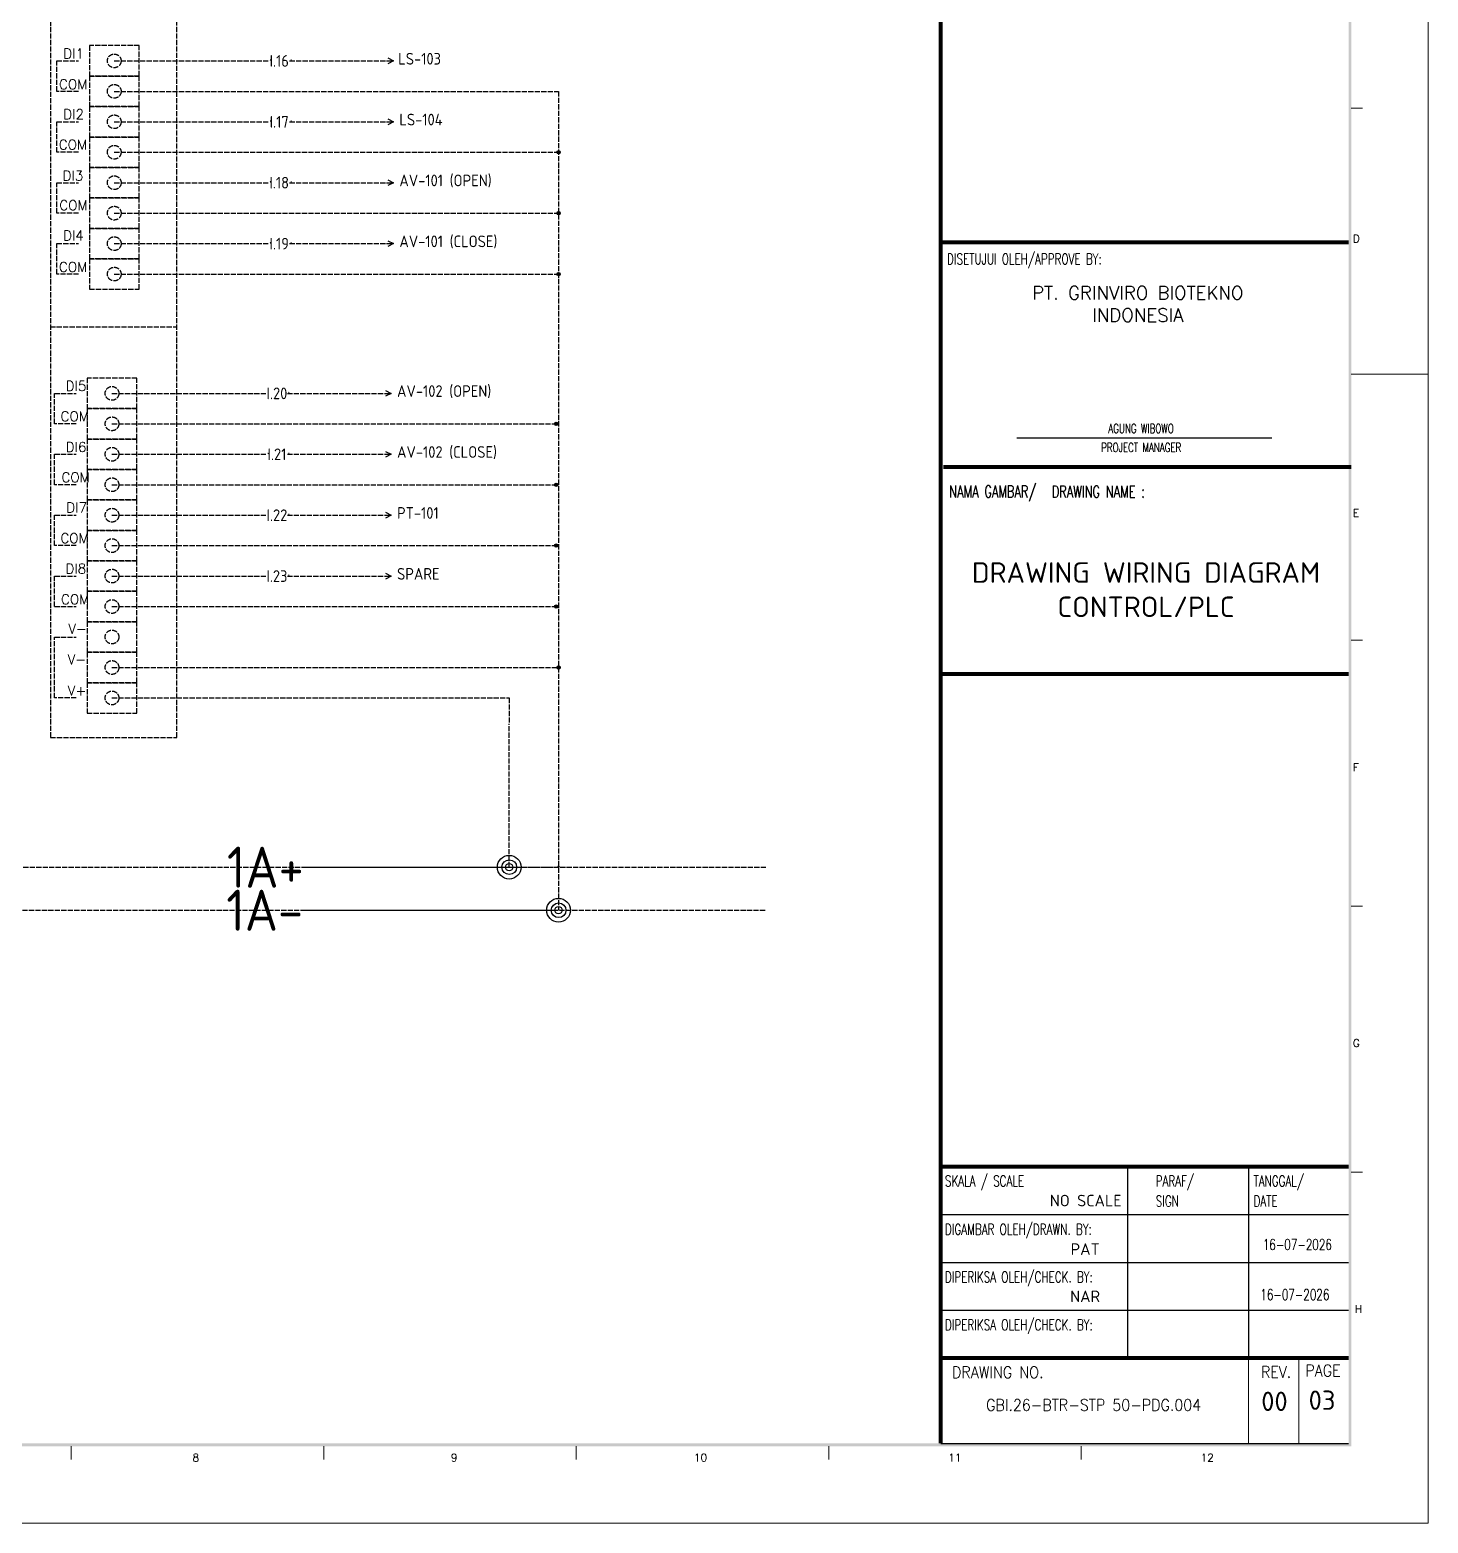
# Model space of a CAD drawing. Header units: millimetres. Extents: x 67033 to 212947, y 35102 to 335921.
# Drawn here: x 71308 to 74551, y 157136 to 160598 of the extents above; entities that cross this region are included whole.
import ezdxf
from ezdxf.enums import TextEntityAlignment as Align

# ---------------------------------------------------------------- set-up
doc = ezdxf.new("R2010")
doc.units = ezdxf.units.MM
doc.linetypes.add('ACAD_ISO02W100', pattern=[15, 12, -3])
for name, color, linetype in [('BORDER', 7, 'Continuous'), ('DESC', 1, 'Continuous'), ('MISC', 2, 'Continuous'), ('RED_2.5mm^2', 1, 'Continuous'), ('S-Kop', 7, 'Continuous'), ('SYMS', 7, 'Continuous'), ('WIRES', 7, 'Continuous')]:
    doc.layers.add(name, color=color, linetype=linetype)
doc.styles.add('3', font='ROMANS.SHX', dxfattribs={"width": 0.75})
doc.styles.add('ISOCPEUR', font='isocpeur.ttf')
doc.styles.add('ROMANS', font='romans.shx', dxfattribs={"height": 0.3})
doc.styles.get("Standard").update_dxf_attribs({"font": 'arial.ttf'})
doc.styles.add('WD', font='romans.shx')
doc.styles.add('WD_IEC', font='isocp2.shx', dxfattribs={"width": 0.9, "height": 4})

# ---------------------------------------------------------------- blocks, each defined once
blk = doc.blocks.new('HT0_LGENERIC')
at = {"style": 'WD_IEC'}
blk.add_attdef('COLOR', text='', height=2.5, dxfattribs=at).set_placement((0, 0), align=Align.MIDDLE_CENTER)
for tag, p in [('X4_TINY_DOT_DONT_REMOVE', (-2.5, 0)), ('X1_TINY_DOT_DONT_REMOVE', (2.5, 0))]:
    blk.add_attdef(tag, p, '', height=0.002, dxfattribs=at)
at = {"style": 'WD_IEC', "flags": 1}
for tag, p in [('X4TERM01', (-2.5, 0)), ('X1TERM01', (2.5, 0))]:
    blk.add_attdef(tag, p, '', height=0.2, dxfattribs=at)
blk = doc.blocks.new('HA1X1')
blk.add_lwpolyline([(-2.5, 1.25), (0, 0), (-2.5, -1.25)])
at = {"style": 'WD_IEC', "flags": 1}
blk.add_attdef('X4TERM01', (0, 0), '', height=0.32, dxfattribs=at)
at = {"style": 'WD_IEC'}
blk.add_attdef('DESC1', (2.5, 0.675), '', height=2.5, dxfattribs=at)
blk.add_attdef('DESC2', text='', height=2.5, dxfattribs=at).set_placement((2.5, -0.675), align=Align.TOP_LEFT)
blk = doc.blocks.new('WDDOT')
for radius in [0.72, 0.449, 0.223]:
    blk.add_circle((0, 0), radius)

msp = doc.modelspace()

# ---------------------------------------------------------------- linework, layer by layer
at = {"linetype": 'ACAD_ISO02W100'}
msp.add_line((71356.1, 158957.3), (71649.2, 158957.3), dxfattribs=at)
at = {"layer": 'BORDER', "linetype": 'Continuous', "lineweight": 9}
for p, q in [((74398.7, 160416.2), (74371.9, 160416.2)), ((74550.7, 159799.5), (74371.9, 159799.5)), ((74398.7, 159182.7), (74371.9, 159182.7)), ((74398.7, 158565.9), (74371.9, 158565.9)), ((74398.7, 157949.1), (74371.9, 157949.1)), ((71404.2, 157314.5), (71404.2, 157283.2)), ((71989.7, 157314.5), (71989.7, 157283.2)), ((72575.2, 157314.5), (72575.2, 157283.2)), ((73160.7, 157314.5), (73160.7, 157283.2)), ((73746.2, 157314.5), (73746.2, 157283.2))]:
    msp.add_line(p, q, dxfattribs=at)
at = {"layer": 'BORDER', "lineweight": 9}
for p, q in [((74134.5, 157320.5), (74134.5, 157517.2)), ((74251.2, 157320.5), (74251.2, 157517.2))]:
    msp.add_line(p, q, dxfattribs=at)
at = {"layer": 'BORDER', "linetype": 'Continuous', "lineweight": 9}
msp.add_lwpolyline([(67033.2, 157135.7), (74550.7, 157135.7), (74550.7, 162445.3), (67033.2, 162445.3)], close=True, dxfattribs=at)
at = {"layer": 'BORDER', "lineweight": 9}
for points in [[(74366.1, 157320.5), (74372.4, 157314), (74366.1, 162265.2), (74372.4, 162271.5)], [(67307.2, 157320.5), (67300.9, 157314.1), (74366.1, 157320.5), (74372.3, 157314.1)]]:
    msp.add_trace(points, dxfattribs=at)
at = {"layer": 'RED_2.5mm^2', "linetype": 'ACAD_ISO02W100'}
for p, q in [((71504.1, 160525.6), (71862.5, 160525.6)), ((71910.7, 160525.6), (72151.7, 160525.6)), ((71504.1, 160455), (72534.3, 160455)), ((72534.3, 160455), (72534.3, 158556.6)), ((71504.1, 160384.4), (71862.5, 160384.4)), ((71910.7, 160384.4), (72151.7, 160384.4)), ((71504.1, 160313.8), (72534.3, 160313.8)), ((71504.1, 160243.2), (71862.5, 160243.2)), ((71910.7, 160243.2), (72151.7, 160243.2)), ((71504.1, 160172.6), (72534.3, 160172.6)), ((71504.1, 160101.9), (71862.5, 160101.9)), ((71910.7, 160101.9), (72151.7, 160101.9)), ((71504.1, 160031.3), (72534.3, 160031.3)), ((71498.8, 159754.8), (71857.2, 159754.8)), ((71905.4, 159754.8), (72146.3, 159754.8)), ((71498.8, 159684.2), (72529, 159684.2)), ((71498.8, 159613.6), (71857.2, 159613.6)), ((71905.4, 159613.6), (72146.3, 159613.6)), ((71498.8, 159543), (72529, 159543)), ((71498.8, 159472.4), (71857.2, 159472.4)), ((71905.4, 159472.4), (72146.3, 159472.4)), ((71498.8, 159401.8), (72529, 159401.8)), ((71498.8, 159331.2), (71857.2, 159331.2)), ((71905.4, 159331.2), (72146.3, 159331.2)), ((71498.8, 159260.6), (72529, 159260.6)), ((71498.8, 159119.3), (72534.3, 159119.3)), ((71498.8, 159048.7), (72419.9, 159048.7)), ((72419.9, 159048.7), (72419.9, 158988.7)), ((72419.9, 158656.4), (72419.9, 158988.7)), ((71128.1, 158656.4), (73016, 158656.4)), ((71950.2, 158656.4), (72127.7, 158656.4)), ((72127.7, 158656.4), (72419.9, 158656.4)), ((72419.9, 158656.4), (72532.4, 158656.4)), ((71126.2, 158556.6), (73016, 158556.6)), ((71948.9, 158556.6), (72534.3, 158556.6))]:
    msp.add_line(p, q, dxfattribs=at)
msp.add_arc((72534.3, 158656.4), 1.9, 0, 180, dxfattribs=at)
at = {"layer": 'S-Kop', "color": 7}
for p, q in [((74188.5, 159651.2), (73596.6, 159651.2)), ((74366.1, 159104.1), (73420.4, 159104.1)), ((73853.7, 157961.9), (73853.7, 157518.7)), ((74134.5, 157961.9), (74134.5, 157517.2)), ((73420.4, 157851.1), (74366.1, 157851.1)), ((73420.4, 157740.3), (74366.1, 157740.3)), ((73420.4, 157629.5), (74366.1, 157629.5)), ((73420.4, 157518.7), (74366.1, 157518.7)), ((74366.1, 157518.7), (73420.4, 157518.7)), ((73420.4, 157517.2), (74366.1, 157517.2)), ((73420.4, 157517.2), (74366.1, 157517.2))]:
    msp.add_line(p, q, dxfattribs=at)
at = {"layer": 'S-Kop', "color": 7, "linetype": 'ByBlock'}
for p, q in [((73420.4, 157851.1), (74366.1, 157851.1)), ((73420.4, 157517.2), (74366.1, 157517.2))]:
    msp.add_line(p, q, dxfattribs=at)
at = {"layer": 'S-Kop', "linetype": 'ByBlock'}
msp.add_line((73420.4, 157320.5), (74366.1, 157320.5), dxfattribs=at)
at = {"layer": 'S-Kop'}
msp.add_line((73420.4, 157320.5), (74366.1, 157320.5), dxfattribs=at)
at = {"layer": 'S-Kop', "color": 7}
for points, const_width in [([(73420.4, 162265.2), (73420.4, 157320.5)], 8.87), ([(74366.1, 160104.8), (73420.4, 160104.8)], 9.46), ([(74372.4, 159583.9), (73426.7, 159583.9)], 9.46), ([(74366.1, 159104.1), (73420.4, 159104.1)], 9.46), ([(74366.1, 157961.9), (73420.4, 157961.9)], 9.46), ([(74366.1, 157518.7), (73420.4, 157518.7)], 9.46)]:
    msp.add_lwpolyline(points, dxfattribs=dict(at, const_width=const_width))
at = {"layer": 'WIRES', "linetype": 'ACAD_ISO02W100'}
for p, q in [((71356.1, 160919.2), (71356.1, 158957.3)), ((71649.2, 158957.3), (71649.2, 160919.2)), ((71370.8, 160525.6), (71421.3, 160525.6)), ((71370.8, 160455), (71370.8, 160525.6)), ((71421.3, 160455), (71370.8, 160455)), ((71370.8, 160384.4), (71421.3, 160384.4)), ((71370.8, 160313.8), (71370.8, 160384.4)), ((71421.3, 160313.8), (71370.8, 160313.8)), ((71370.8, 160243.2), (71421.3, 160243.2)), ((71370.8, 160172.6), (71370.8, 160243.2)), ((71421.3, 160172.6), (71370.8, 160172.6)), ((71370.8, 160101.9), (71421.3, 160101.9)), ((71370.8, 160031.3), (71370.8, 160101.9)), ((71421.3, 160031.3), (71370.8, 160031.3)), ((71355.5, 159909.3), (71649.2, 159909.3)), ((71365.5, 159754.8), (71415.9, 159754.8)), ((71365.5, 159684.2), (71365.5, 159754.8)), ((71415.9, 159684.2), (71365.5, 159684.2)), ((71365.5, 159613.6), (71415.9, 159613.6)), ((71365.5, 159543), (71365.5, 159613.6)), ((71415.9, 159543), (71365.5, 159543)), ((71365.5, 159472.4), (71415.9, 159472.4)), ((71365.5, 159401.8), (71365.5, 159472.4)), ((71415.9, 159401.8), (71365.5, 159401.8)), ((71365.5, 159331.2), (71415.9, 159331.2)), ((71365.5, 159260.6), (71365.5, 159331.2)), ((71365.5, 159260.6), (71415.9, 159260.6)), ((71365.5, 159190), (71415.9, 159190)), ((71365.5, 159048.7), (71365.5, 159190)), ((71415.9, 159048.7), (71365.5, 159048.7))]:
    msp.add_line(p, q, dxfattribs=at)
for points in [[(71561.8, 160560.9), (71446.5, 160560.9), (71446.5, 160490.3), (71561.8, 160490.3)], [(71561.8, 160490.3), (71446.5, 160490.3), (71446.5, 160419.7), (71561.8, 160419.7)], [(71561.8, 160419.7), (71446.5, 160419.7), (71446.5, 160349.1), (71561.8, 160349.1)], [(71561.8, 160349.1), (71446.5, 160349.1), (71446.5, 160278.5), (71561.8, 160278.5)], [(71561.8, 160278.5), (71446.5, 160278.5), (71446.5, 160207.9), (71561.8, 160207.9)], [(71561.8, 160207.9), (71446.5, 160207.9), (71446.5, 160137.3), (71561.8, 160137.3)], [(71561.8, 160137.3), (71446.5, 160137.3), (71446.5, 160066.6), (71561.8, 160066.6)], [(71561.8, 160066.6), (71446.5, 160066.6), (71446.5, 159996), (71561.8, 159996)], [(71556.5, 159790.1), (71441.1, 159790.1), (71441.1, 159719.5), (71556.5, 159719.5)], [(71556.5, 159719.5), (71441.1, 159719.5), (71441.1, 159648.9), (71556.5, 159648.9)], [(71556.5, 159648.9), (71441.1, 159648.9), (71441.1, 159578.3), (71556.5, 159578.3)], [(71556.5, 159578.3), (71441.1, 159578.3), (71441.1, 159507.7), (71556.5, 159507.7)], [(71556.5, 159507.7), (71441.1, 159507.7), (71441.1, 159437.1), (71556.5, 159437.1)], [(71556.5, 159437.1), (71441.1, 159437.1), (71441.1, 159366.5), (71556.5, 159366.5)], [(71556.5, 159366.5), (71441.1, 159366.5), (71441.1, 159295.9), (71556.5, 159295.9)], [(71556.5, 159295.9), (71441.1, 159295.9), (71441.1, 159225.3), (71556.5, 159225.3)], [(71556.5, 159225.3), (71441.1, 159225.3), (71441.1, 159154.7), (71556.5, 159154.7)], [(71556.5, 159154.7), (71441.1, 159154.7), (71441.1, 159084), (71556.5, 159084)], [(71556.5, 159084), (71441.1, 159084), (71441.1, 159013.4), (71556.5, 159013.4)]]:
    msp.add_lwpolyline(points, close=True, dxfattribs=at)
for centre in [(71504.1, 160525.6), (71504.1, 160455), (71504.1, 160384.4), (71504.1, 160313.8), (71504.1, 160243.2), (71504.1, 160172.6), (71504.1, 160101.9), (71504.1, 160031.3), (71498.8, 159754.8), (71498.8, 159684.2), (71498.8, 159613.6), (71498.8, 159543), (71498.8, 159472.4), (71498.8, 159401.8), (71498.8, 159331.2), (71498.8, 159260.6), (71498.8, 159190), (71498.8, 159119.3), (71498.8, 159048.7)]:
    msp.add_circle(centre, 15.9, dxfattribs=at)

# ---------------------------------------------------------------- block references
at = {"layer": 'SYMS', "linetype": 'ACAD_ISO02W100'}
ref = msp.add_blockref('HT0_LGENERIC', (71886.6, 160525.6), dxfattribs=dict(at, xscale=5.406368959740677, yscale=5.406368959740677, zscale=5.406368959740677))
ref.add_attrib('X4_TINY_DOT_DONT_REMOVE', '.', (71862.5, 160525.6), dxfattribs={"layer": 'MISC', "height": 27, "style": 'WD_IEC'})
ref.add_attrib('X1_TINY_DOT_DONT_REMOVE', '.', (71910.7, 160525.6), dxfattribs={"layer": 'MISC', "height": 27, "style": 'WD_IEC'})
ref.add_attrib('COLOR', 'I.16', dxfattribs={"layer": 'MISC', "height": 27.03, "style": 'WD_IEC'}).set_placement((71886.6, 160525.6), align=Align.MIDDLE_CENTER)
ref = msp.add_blockref('HA1X1', (72151.7, 160525.6), dxfattribs=dict(at, xscale=5.406368959740677, yscale=5.406368959740677, zscale=5.406368959740677))
ref.add_attrib('DESC1', 'LS-103', (72162.6, 160517), dxfattribs={"layer": 'DESC', "height": 27.03, "style": 'WD_IEC'})
ref = msp.add_blockref('HT0_LGENERIC', (71886.6, 160384.4), dxfattribs=dict(at, xscale=5.406368959740677, yscale=5.406368959740677, zscale=5.406368959740677))
ref.add_attrib('X4_TINY_DOT_DONT_REMOVE', '.', (71862.5, 160384.4), dxfattribs={"layer": 'MISC', "height": 27, "style": 'WD_IEC'})
ref.add_attrib('X1_TINY_DOT_DONT_REMOVE', '.', (71910.7, 160384.4), dxfattribs={"layer": 'MISC', "height": 27, "style": 'WD_IEC'})
ref.add_attrib('COLOR', 'I.17', dxfattribs={"layer": 'MISC', "height": 27.03, "style": 'WD_IEC'}).set_placement((71886.6, 160384.4), align=Align.MIDDLE_CENTER)
ref = msp.add_blockref('HA1X1', (72151.7, 160384.4), dxfattribs=dict(at, xscale=5.406368959740677, yscale=5.406368959740677, zscale=5.406368959740677))
ref.add_attrib('DESC1', 'LS-104', (72165.2, 160376.1), dxfattribs={"layer": 'DESC', "height": 27.03, "style": 'WD_IEC'})
for p, xscale, yscale, zscale in [((72534.3, 160313.8), 5.406368959740677, 5.406368959740677, 5.406368959740677), ((72534.3, 160172.6), 5.406368959740677, 5.406368959740677, 5.406368959740677), ((72534.3, 160031.3), 5.406368959740677, 5.406368959740677, 5.406368959740677), ((72529, 159684.2), 5.406368959740677, 5.406368959740677, 5.406368959740677), ((72529, 159543), 5.406368959740677, 5.406368959740677, 5.406368959740677), ((72529, 159401.8), 5.406368959740677, 5.406368959740677, 5.406368959740677), ((72529, 159260.6), 5.406368959740677, 5.406368959740677, 5.406368959740677), ((72534.3, 159119.3), 5.406368959740677, 5.406368959740677, 5.406368959740677), ((72419.9, 158656.4), 38.1, 38.1, 38.1), ((72534.3, 158556.6), 38.1, 38.1, 38.1)]:
    msp.add_blockref('WDDOT', p, dxfattribs=dict(at, xscale=xscale, yscale=yscale, zscale=zscale))
ref = msp.add_blockref('HT0_LGENERIC', (71886.6, 160243.2), dxfattribs=dict(at, xscale=5.406368959740677, yscale=5.406368959740677, zscale=5.406368959740677))
ref.add_attrib('X4_TINY_DOT_DONT_REMOVE', '.', (71862.5, 160243.2), dxfattribs={"layer": 'MISC', "height": 27, "style": 'WD_IEC'})
ref.add_attrib('X1_TINY_DOT_DONT_REMOVE', '.', (71910.7, 160243.2), dxfattribs={"layer": 'MISC', "height": 27, "style": 'WD_IEC'})
ref.add_attrib('COLOR', 'I.18', dxfattribs={"layer": 'MISC', "height": 27.03, "style": 'WD_IEC'}).set_placement((71886.6, 160243.2), align=Align.MIDDLE_CENTER)
ref = msp.add_blockref('HA1X1', (72151.7, 160243.2), dxfattribs=dict(at, xscale=5.406368959740677, yscale=5.406368959740677, zscale=5.406368959740677))
ref.add_attrib('DESC1', 'AV-101 (OPEN)', (72165.2, 160234.9), dxfattribs={"layer": 'DESC', "height": 27.032, "style": 'WD_IEC'})
ref = msp.add_blockref('HT0_LGENERIC', (71886.6, 160101.9), dxfattribs=dict(at, xscale=5.406368959740677, yscale=5.406368959740677, zscale=5.406368959740677))
ref.add_attrib('X4_TINY_DOT_DONT_REMOVE', '.', (71862.5, 160101.9), dxfattribs={"layer": 'MISC', "height": 27, "style": 'WD_IEC'})
ref.add_attrib('X1_TINY_DOT_DONT_REMOVE', '.', (71910.7, 160101.9), dxfattribs={"layer": 'MISC', "height": 27, "style": 'WD_IEC'})
ref.add_attrib('COLOR', 'I.19', dxfattribs={"layer": 'MISC', "height": 27.03, "style": 'WD_IEC'}).set_placement((71886.6, 160101.9), align=Align.MIDDLE_CENTER)
ref = msp.add_blockref('HA1X1', (72151.7, 160101.9), dxfattribs=dict(at, xscale=5.406368959740677, yscale=5.406368959740677, zscale=5.406368959740677))
ref.add_attrib('DESC1', 'AV-101 (CLOSE)', (72165.2, 160093.7), dxfattribs={"layer": 'DESC', "height": 27.032, "style": 'WD_IEC'})
ref = msp.add_blockref('HT0_LGENERIC', (71881.3, 159754.8), dxfattribs=dict(at, xscale=5.406368959740677, yscale=5.406368959740677, zscale=5.406368959740677))
ref.add_attrib('X4_TINY_DOT_DONT_REMOVE', '.', (71857.2, 159754.8), dxfattribs={"layer": 'MISC', "height": 27, "style": 'WD_IEC'})
ref.add_attrib('X1_TINY_DOT_DONT_REMOVE', '.', (71905.4, 159754.8), dxfattribs={"layer": 'MISC', "height": 27, "style": 'WD_IEC'})
ref.add_attrib('COLOR', 'I.20', dxfattribs={"layer": 'MISC', "height": 27.03, "style": 'WD_IEC'}).set_placement((71881.3, 159754.8), align=Align.MIDDLE_CENTER)
ref = msp.add_blockref('HA1X1', (72146.3, 159754.8), dxfattribs=dict(at, xscale=5.406368959740677, yscale=5.406368959740677, zscale=5.406368959740677))
ref.add_attrib('DESC1', 'AV-102 (OPEN)', (72159.8, 159746.6), dxfattribs={"layer": 'DESC', "height": 27.032, "style": 'WD_IEC'})
ref = msp.add_blockref('HT0_LGENERIC', (71881.3, 159613.6), dxfattribs=dict(at, xscale=5.406368959740677, yscale=5.406368959740677, zscale=5.406368959740677))
ref.add_attrib('X4_TINY_DOT_DONT_REMOVE', '.', (71857.2, 159613.6), dxfattribs={"layer": 'MISC', "height": 27, "style": 'WD_IEC'})
ref.add_attrib('X1_TINY_DOT_DONT_REMOVE', '.', (71905.4, 159613.6), dxfattribs={"layer": 'MISC', "height": 27, "style": 'WD_IEC'})
ref.add_attrib('COLOR', 'I.21', dxfattribs={"layer": 'MISC', "height": 27.03, "style": 'WD_IEC'}).set_placement((71881.3, 159613.6), align=Align.MIDDLE_CENTER)
ref = msp.add_blockref('HA1X1', (72146.3, 159613.6), dxfattribs=dict(at, xscale=5.406368959740677, yscale=5.406368959740677, zscale=5.406368959740677))
ref.add_attrib('DESC1', 'AV-102 (CLOSE)', (72159.8, 159605.4), dxfattribs={"layer": 'DESC', "height": 27.032, "style": 'WD_IEC'})
ref = msp.add_blockref('HA1X1', (72146.3, 159472.4), dxfattribs=dict(at, xscale=5.406368959740677, yscale=5.406368959740677, zscale=5.406368959740677))
ref.add_attrib('DESC1', 'PT-101', (72159.8, 159464.1), dxfattribs={"layer": 'DESC', "height": 27.03, "style": 'WD_IEC'})
ref = msp.add_blockref('HT0_LGENERIC', (71881.3, 159472.4), dxfattribs=dict(at, xscale=5.406368959740677, yscale=5.406368959740677, zscale=5.406368959740677))
ref.add_attrib('X4_TINY_DOT_DONT_REMOVE', '.', (71857.2, 159472.4), dxfattribs={"layer": 'MISC', "height": 27, "style": 'WD_IEC'})
ref.add_attrib('X1_TINY_DOT_DONT_REMOVE', '.', (71905.4, 159472.4), dxfattribs={"layer": 'MISC', "height": 27, "style": 'WD_IEC'})
ref.add_attrib('COLOR', 'I.22', dxfattribs={"layer": 'MISC', "height": 27.03, "style": 'WD_IEC'}).set_placement((71881.3, 159472.4), align=Align.MIDDLE_CENTER)
ref = msp.add_blockref('HA1X1', (72146.3, 159331.2), dxfattribs=dict(at, xscale=5.406368959740677, yscale=5.406368959740677, zscale=5.406368959740677))
ref.add_attrib('DESC1', 'SPARE', (72159.8, 159322.9), dxfattribs={"layer": 'DESC', "height": 27.03, "style": 'WD_IEC'})
ref = msp.add_blockref('HT0_LGENERIC', (71881.3, 159331.2), dxfattribs=dict(at, xscale=5.406368959740677, yscale=5.406368959740677, zscale=5.406368959740677))
ref.add_attrib('X4_TINY_DOT_DONT_REMOVE', '.', (71857.2, 159331.2), dxfattribs={"layer": 'MISC', "height": 27, "style": 'WD_IEC'})
ref.add_attrib('X1_TINY_DOT_DONT_REMOVE', '.', (71905.4, 159331.2), dxfattribs={"layer": 'MISC', "height": 27, "style": 'WD_IEC'})
ref.add_attrib('COLOR', 'I.23', dxfattribs={"layer": 'MISC', "height": 27.03, "style": 'WD_IEC'}).set_placement((71881.3, 159331.2), align=Align.MIDDLE_CENTER)
ref = msp.add_blockref('HT0_LGENERIC', (71854.4, 158656.4), dxfattribs=dict(at, xscale=38.1, yscale=38.1, zscale=38.1))
ref.add_attrib('X4_TINY_DOT_DONT_REMOVE', '.', (71758.5, 158656.4), dxfattribs={"layer": 'MISC', "height": 0.0762, "style": 'WD_IEC'})
ref.add_attrib('X1_TINY_DOT_DONT_REMOVE', '.', (71950.2, 158656.4), dxfattribs={"layer": 'MISC', "height": 0.0762, "style": 'WD_IEC'})
ref.add_attrib('COLOR', '1A+', dxfattribs={"layer": 'MISC', "height": 95.25, "style": 'WD_IEC'}).set_placement((71854.4, 158656.4), align=Align.MIDDLE_CENTER)
ref = msp.add_blockref('HT0_LGENERIC', (71853, 158556.6), dxfattribs=dict(at, xscale=38.1, yscale=38.1, zscale=38.1))
ref.add_attrib('X4_TINY_DOT_DONT_REMOVE', '.', (71740.1, 158556.6), dxfattribs={"layer": 'MISC', "height": 0.0762, "style": 'WD_IEC'})
ref.add_attrib('X1_TINY_DOT_DONT_REMOVE', '.', (71948.9, 158556.6), dxfattribs={"layer": 'MISC', "height": 0.0762, "style": 'WD_IEC'})
ref.add_attrib('COLOR', '1A-', dxfattribs={"layer": 'MISC', "height": 95.25, "style": 'WD_IEC'}).set_placement((71853, 158556.6), align=Align.MIDDLE_CENTER)

# ---------------------------------------------------------------- texts
at = {"insert": (73551.7, 160003.2), "char_height": 30.82, "attachment_point": 1}
msp.add_mtext_dynamic_manual_height_columns('\\pxqc;{\\Fromans|c0;PT. GRINVIRO BIOTEKNO INDONESIA}', width=651.474, gutter_width=1.76, heights=[0], dxfattribs=at)
at = {"layer": 'BORDER', "linetype": 'Continuous', "lineweight": 9, "style": 'ROMANS'}
for s, height, p in [('D', 17.9, (74376.4, 160104.8)), ('E', 17.9, (74376.4, 159468.7)), ('F', 17.9, (74376.4, 158878.8)), ('G', 17.9, (74376.4, 158239.6)), ('H', 17.9, (74380.9, 157622.9)), ('8', 17.9, (71685.8, 157278.7)), ('9', 17.9, (72284.7, 157278.7)), ('10', 17.88, (72847.9, 157278.7)), ('11', 17.88, (73437.8, 157278.7)), ('12', 17.88, (74023.3, 157278.7))]:
    msp.add_text(s, height=height, dxfattribs=at).set_placement(p)
at = {"layer": 'BORDER', "linetype": 'Continuous', "lineweight": 9, "style": 'ISOCPEUR'}
for s, p in [('NO SCALE', (73756.7, 157870.1)), ('PAT', (73755.4, 157757.5)), ('NAR', (73755.4, 157648))]:
    msp.add_text(s, height=26.82, dxfattribs=at).set_placement(p, align=Align.CENTER)
at = {"layer": 'BORDER', "linetype": 'Continuous', "lineweight": 9, "style": 'ROMANS', "width": 0.9}
for s, height, p in [('DRAWING NO.', 26.816, (73552.7, 157472.1)), ('REV.', 26.82, (74198.3, 157472.7)), ('GBI.26-BTR-STP 50-PDG.004', 26.816, (73775.1, 157396.1))]:
    msp.add_text(s, height=height, dxfattribs=at).set_placement(p, align=Align.CENTER)
at = {"layer": 'BORDER', "color": 7, "lineweight": 9, "style": 'ROMANS', "width": 0.9}
msp.add_text('PAGE', height=26.82, dxfattribs=at).set_placement((74266, 157476))
at = {"layer": 'BORDER', "linetype": 'Continuous', "lineweight": 9, "style": 'ISOCPEUR'}
for s, p in [('00', (74194.3, 157418)), ('03', (74304.7, 157420.8))]:
    msp.add_text(s, height=44.69, dxfattribs=at).set_placement(p, align=Align.MIDDLE)
at = {"layer": 'BORDER', "color": 4, "lineweight": 9, "insert": (73896.4, 159299.7), "char_height": 47.674, "width": 951.976, "attachment_point": 5, "style": 'ISOCPEUR'}
msp.add_mtext('{\\C256;DRAWING WIRING DIAGRAM CONTROL/PLC}', dxfattribs=at)
at = {"layer": 'S-Kop', "color": 7, "linetype": 'ByBlock', "style": '3', "width": 0.7}
for s, height, p in [('DISETUJUI OLEH/APPROVE BY:', 25.177, (73435.2, 160053.6)), ('AGUNG WIBOWO', 20.981, (73809.2, 159662.9)), ('PROJECT MANAGER', 20.981, (73792.6, 159618.9)), ('NAMA GAMBAR/', 27.695, (73440.1, 159513.6)), ('DRAWING NAME :', 27.695, (73677.7, 159513.1)), ('SKALA / SCALE', 25.177, (73430.3, 157916.2)), ('PARAF/', 25.18, (73919, 157916.3)), ('TANGGAL/', 25.18, (74145.8, 157916.3)), ('SIGN', 25.18, (73919, 157869.7)), ('DATE', 25.18, (74145.8, 157869.7)), ('DIGAMBAR OLEH/DRAWN. BY:', 25.177, (73430.3, 157804.4)), ('16-07-2026', 25.18, (74167.4, 157768.9)), ('DIPERIKSA OLEH/CHECK. BY:', 25.177, (73430.3, 157693.6)), ('16-07-2026', 25.18, (74161.5, 157652.9)), ('DIPERIKSA OLEH/CHECK. BY:', 25.177, (73430.3, 157582.8))]:
    msp.add_text(s, height=height, dxfattribs=at).set_placement(p)
at = {"layer": 'WIRES', "linetype": 'ACAD_ISO02W100', "char_height": 22.88, "attachment_point": 3, "style": 'WD'}
for s, insert, width in [('{\\C7;DI1}', (71433.9, 160554), 62.762), ('{\\C7;COM}', (71441.7, 160482.8), 157.4), ('{\\C7;DI2}', (71433.9, 160413.3), 62.762), ('{\\C7;COM}', (71441.1, 160342.8), 62.762), ('{\\C7;DI3}', (71432.3, 160270.9), 85.867), ('{\\C7;COM}', (71442.4, 160202.5), 80.852), ('{\\C7;DI4}', (71433.5, 160132.2), 89.968), ('{\\C7;COM}', (71441.5, 160059.3), 90.361), ('{\\C7;DI5}', (71439.5, 159783.5), 62.762), ('{\\C7;COM}', (71445.2, 159713.1), 62.762), ('{\\C7;DI6}', (71439.5, 159642), 62.762), ('{\\C7;COM}', (71447.3, 159571.7), 62.762), ('{\\C7;DI7}', (71440.8, 159501.7), 157.4), ('{\\C7;COM}', (71444.9, 159430.6), 62.762), ('{\\C7;DI8}', (71438.9, 159360), 62.762), ('{\\C7;COM}', (71446.3, 159288.7), 85.867), ('{\\C7;V-}', (71440.6, 159220.4), 80.852), ('{\\C7;V-}', (71439.1, 159149.5), 89.968), ('{\\C7;V+}', (71439.5, 159077), 90.361)]:
    msp.add_mtext(s, dxfattribs=dict(at, insert=insert, width=width))

doc.saveas('drawing.dxf')
